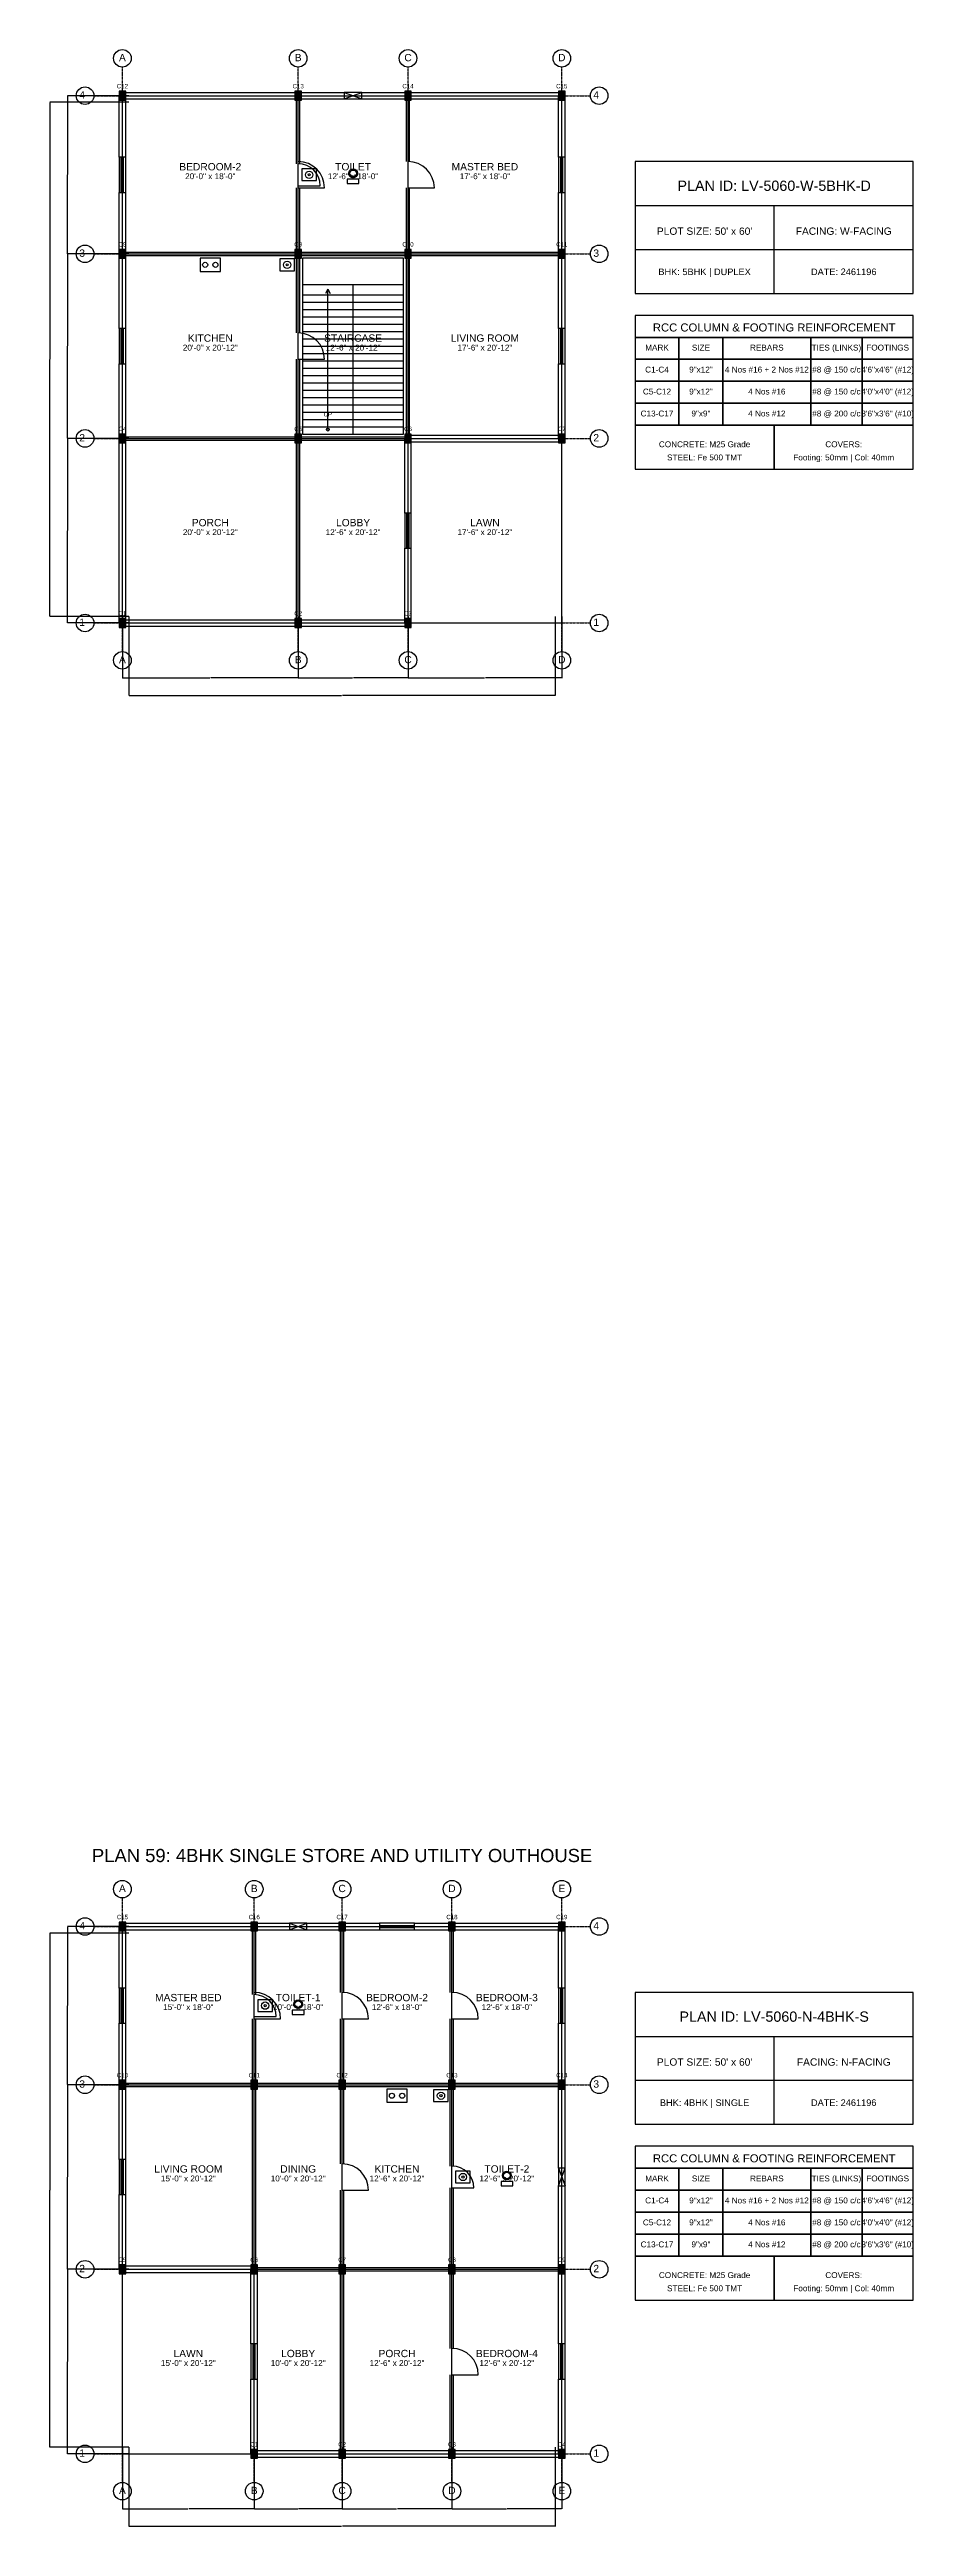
# Model space of a CAD drawing. Header units: inches. Extents: x -134 to 23580, y -99 to 23207.
# Drawn here: x 19900 to 21080, y 12401 to 15783 of the extents above; entities that cross this region are included whole.
import ezdxf
from ezdxf.enums import TextEntityAlignment as Align

# ---------------------------------------------------------------- set-up
doc = ezdxf.new("R2010")
doc.units = ezdxf.units.IN
doc.header["$MEASUREMENT"] = 0
doc.linetypes.add('CENTER', pattern=[2, 1.25, -0.25, 0.25, -0.25])
for name, color, linetype in [('A-COL-HATCH', 251, 'Continuous'), ('A-COLUMN', 1, 'Continuous'), ('A-DIM', 5, 'Continuous'), ('A-DOOR', 30, 'Continuous'), ('A-FIXTURE', 8, 'Continuous'), ('A-STAIR', 6, 'Continuous'), ('A-TEXT', 2, 'Continuous'), ('A-WALL-EXT', 7, 'Continuous'), ('A-WALL-INT', 9, 'Continuous'), ('A-WINDOW', 4, 'Continuous'), ('S-BEAM-FRAMING', 2, 'Continuous'), ('S-BUBBLE', 4, 'Continuous'), ('S-GRID-CENTER', 8, 'CENTER'), ('S-TABLE', 7, 'Continuous'), ('S-TEXT', 3, 'Continuous')]:
    doc.layers.add(name, color=color, linetype=linetype)
doc.styles.get("Standard").update_dxf_attribs({"font": 'arial.ttf'})
doc.dimstyles.get("Standard").update_dxf_attribs({"dimtxt": 0.18, "dimasz": 0.18, "dimexe": 0.18, "dimexo": 0.0625, "dimgap": 0.09, "dimtad": 0, "dimtih": 1, "dimtoh": 1, "dimdec": 4, "dimzin": 0, "dimdsep": 46, "dimtxsty": 'Standard', "dimcen": 0.09, "dimadec": 0, "dimazin": 0, "dimtfac": 1, "dimtdec": 4, "dimtofl": 0, "dimtmove": 0, "dimatfit": 3, "dimfxl": 1, "dimtolj": 1, "dimtzin": 0, "dimarcsym": 0})

# ---------------------------------------------------------------- blocks, each defined once
blk = doc.blocks.new('*D520')
at = {"layer": 'A-DIM', "color": 0, "lineweight": -2, "transparency": 16777216}
for p, q in [((20000, 12508.9), (20000, 12424.8)), ((20180, 12508.9), (20180, 12424.8)), ((20000.2, 12425), (20089.4, 12425)), ((20179.8, 12425), (20090.6, 12425))]:
    blk.add_line(p, q, dxfattribs=at)
at = {"layer": 'A-DIM', "color": 0, "transparency": 16777216}
for points in [[(20000.2, 12425), (20000.2, 12425), (20000, 12425)], [(20179.8, 12425), (20179.8, 12425), (20180, 12425)]]:
    blk.add_solid(points, dxfattribs=at)
at = {"layer": 'Defpoints', "color": 0, "transparency": 16777216}
for p in [(20000, 12509), (20180, 12509), (20180, 12425)]:
    blk.add_point(p, dxfattribs=at)
at = {"layer": 'A-DIM', "color": 0, "transparency": 16777216, "insert": (20090, 12425), "char_height": 0.18, "attachment_point": 5}
blk.add_mtext('\\A1;180.0000', dxfattribs=at)
blk = doc.blocks.new('*D521')
at = {"layer": 'A-DIM', "color": 0, "lineweight": -2, "transparency": 16777216}
for p, q in [((20180, 12508.9), (20180, 12424.8)), ((20300, 12508.9), (20300, 12424.8)), ((20180.2, 12425), (20239.4, 12425)), ((20299.8, 12425), (20240.6, 12425))]:
    blk.add_line(p, q, dxfattribs=at)
at = {"layer": 'A-DIM', "color": 0, "transparency": 16777216}
for points in [[(20180.2, 12425), (20180.2, 12425), (20180, 12425)], [(20299.8, 12425), (20299.8, 12425), (20300, 12425)]]:
    blk.add_solid(points, dxfattribs=at)
at = {"layer": 'Defpoints', "color": 0, "transparency": 16777216}
for p in [(20180, 12509), (20300, 12509), (20300, 12425)]:
    blk.add_point(p, dxfattribs=at)
at = {"layer": 'A-DIM', "color": 0, "transparency": 16777216, "insert": (20240, 12425), "char_height": 0.18, "attachment_point": 5}
blk.add_mtext('\\A1;120.0000', dxfattribs=at)
blk = doc.blocks.new('*D522')
at = {"layer": 'A-DIM', "color": 0, "lineweight": -2, "transparency": 16777216}
for p, q in [((20300, 12508.9), (20300, 12424.8)), ((20450, 12508.9), (20450, 12424.8)), ((20300.2, 12425), (20374.4, 12425)), ((20449.8, 12425), (20375.6, 12425))]:
    blk.add_line(p, q, dxfattribs=at)
at = {"layer": 'A-DIM', "color": 0, "transparency": 16777216}
for points in [[(20300.2, 12425), (20300.2, 12425), (20300, 12425)], [(20449.8, 12425), (20449.8, 12425), (20450, 12425)]]:
    blk.add_solid(points, dxfattribs=at)
at = {"layer": 'Defpoints', "color": 0, "transparency": 16777216}
for p in [(20300, 12509), (20450, 12509), (20450, 12425)]:
    blk.add_point(p, dxfattribs=at)
at = {"layer": 'A-DIM', "color": 0, "transparency": 16777216, "insert": (20375, 12425), "char_height": 0.18, "attachment_point": 5}
blk.add_mtext('\\A1;150.0000', dxfattribs=at)
blk = doc.blocks.new('*D523')
at = {"layer": 'A-DIM', "color": 0, "lineweight": -2, "transparency": 16777216}
for p, q in [((20450, 12508.9), (20450, 12424.8)), ((20600, 12508.9), (20600, 12424.8)), ((20450.2, 12425), (20524.4, 12425)), ((20599.8, 12425), (20525.6, 12425))]:
    blk.add_line(p, q, dxfattribs=at)
at = {"layer": 'A-DIM', "color": 0, "transparency": 16777216}
for points in [[(20450.2, 12425), (20450.2, 12425), (20450, 12425)], [(20599.8, 12425), (20599.8, 12425), (20600, 12425)]]:
    blk.add_solid(points, dxfattribs=at)
at = {"layer": 'Defpoints', "color": 0, "transparency": 16777216}
for p in [(20450, 12509), (20600, 12509), (20600, 12425)]:
    blk.add_point(p, dxfattribs=at)
at = {"layer": 'A-DIM', "color": 0, "transparency": 16777216, "insert": (20525, 12425), "char_height": 0.18, "attachment_point": 5}
blk.add_mtext('\\A1;150.0000', dxfattribs=at)
blk = doc.blocks.new('*D524')
at = {"layer": 'A-DIM', "color": 0, "lineweight": -2, "transparency": 16777216}
for p, q in [((20009, 12508.9), (20009, 12400.8)), ((20591, 12508.9), (20591, 12400.8)), ((20009.2, 12401), (20299.4, 12401)), ((20590.8, 12401), (20300.6, 12401))]:
    blk.add_line(p, q, dxfattribs=at)
at = {"layer": 'A-DIM', "color": 0, "transparency": 16777216}
for points in [[(20009.2, 12401), (20009.2, 12401), (20009, 12401)], [(20590.8, 12401), (20590.8, 12401), (20591, 12401)]]:
    blk.add_solid(points, dxfattribs=at)
at = {"layer": 'Defpoints', "color": 0, "transparency": 16777216}
for p in [(20009, 12509), (20591, 12509), (20591, 12401)]:
    blk.add_point(p, dxfattribs=at)
at = {"layer": 'A-DIM', "color": 0, "transparency": 16777216, "insert": (20300, 12401), "char_height": 0.18, "attachment_point": 5}
blk.add_mtext('\\A1;582.0000', dxfattribs=at)
blk = doc.blocks.new('*D525')
at = {"layer": 'A-DIM', "color": 0, "lineweight": -2, "transparency": 16777216}
for p, q in [((20008.9, 12752), (19924.8, 12752)), ((19925, 12751.8), (19925, 12626.2)), ((19925, 12500.2), (19925, 12625.8)), ((20008.9, 12500), (19924.8, 12500))]:
    blk.add_line(p, q, dxfattribs=at)
at = {"layer": 'A-DIM', "color": 0, "transparency": 16777216}
for points in [[(19925, 12751.8), (19925, 12751.8), (19925, 12752)], [(19925, 12500.2), (19925, 12500.2), (19925, 12500)]]:
    blk.add_solid(points, dxfattribs=at)
at = {"layer": 'Defpoints', "color": 0, "transparency": 16777216}
for p in [(19925, 12752), (20009, 12752), (20009, 12500)]:
    blk.add_point(p, dxfattribs=at)
at = {"layer": 'A-DIM', "color": 0, "transparency": 16777216, "insert": (19925, 12626), "char_height": 0.18, "attachment_point": 5}
blk.add_mtext('\\A1;252.0000', dxfattribs=at)
blk = doc.blocks.new('*D526')
at = {"layer": 'A-DIM', "color": 0, "lineweight": -2, "transparency": 16777216}
for p, q in [((20008.9, 13004), (19924.8, 13004)), ((19925, 13003.8), (19925, 12878.2)), ((19925, 12752.2), (19925, 12877.8)), ((20008.9, 12752), (19924.8, 12752))]:
    blk.add_line(p, q, dxfattribs=at)
at = {"layer": 'A-DIM', "color": 0, "transparency": 16777216}
for points in [[(19925, 13003.8), (19925, 13003.8), (19925, 13004)], [(19925, 12752.2), (19925, 12752.2), (19925, 12752)]]:
    blk.add_solid(points, dxfattribs=at)
at = {"layer": 'Defpoints', "color": 0, "transparency": 16777216}
for p in [(19925, 13004), (20009, 13004), (20009, 12752)]:
    blk.add_point(p, dxfattribs=at)
at = {"layer": 'A-DIM', "color": 0, "transparency": 16777216, "insert": (19925, 12878), "char_height": 0.18, "attachment_point": 5}
blk.add_mtext('\\A1;252.0000', dxfattribs=at)
blk = doc.blocks.new('*D527')
at = {"layer": 'A-DIM', "color": 0, "lineweight": -2, "transparency": 16777216}
for p, q in [((20008.9, 13220), (19924.8, 13220)), ((19925, 13219.8), (19925, 13112.2)), ((19925, 13004.2), (19925, 13111.8)), ((20008.9, 13004), (19924.8, 13004))]:
    blk.add_line(p, q, dxfattribs=at)
at = {"layer": 'A-DIM', "color": 0, "transparency": 16777216}
for points in [[(19925, 13219.8), (19925, 13219.8), (19925, 13220)], [(19925, 13004.2), (19925, 13004.2), (19925, 13004)]]:
    blk.add_solid(points, dxfattribs=at)
at = {"layer": 'Defpoints', "color": 0, "transparency": 16777216}
for p in [(19925, 13220), (20009, 13220), (20009, 13004)]:
    blk.add_point(p, dxfattribs=at)
at = {"layer": 'A-DIM', "color": 0, "transparency": 16777216, "insert": (19925, 13112), "char_height": 0.18, "attachment_point": 5}
blk.add_mtext('\\A1;216.0000', dxfattribs=at)
blk = doc.blocks.new('*D528')
at = {"layer": 'A-DIM', "color": 0, "lineweight": -2, "transparency": 16777216}
for p, q in [((20008.9, 13211), (19900.8, 13211)), ((19901, 13210.8), (19901, 12860.2)), ((19901, 12509.2), (19901, 12859.8)), ((20008.9, 12509), (19900.8, 12509))]:
    blk.add_line(p, q, dxfattribs=at)
at = {"layer": 'A-DIM', "color": 0, "transparency": 16777216}
for points in [[(19901, 13210.8), (19901, 13210.8), (19901, 13211)], [(19901, 12509.2), (19901, 12509.2), (19901, 12509)]]:
    blk.add_solid(points, dxfattribs=at)
at = {"layer": 'Defpoints', "color": 0, "transparency": 16777216}
for p in [(19901, 13211), (20009, 13211), (20009, 12509)]:
    blk.add_point(p, dxfattribs=at)
at = {"layer": 'A-DIM', "color": 0, "transparency": 16777216, "insert": (19901, 12860), "char_height": 0.18, "attachment_point": 5}
blk.add_mtext('\\A1;702.0000', dxfattribs=at)
blk = doc.blocks.new('*D603')
at = {"layer": 'A-DIM', "color": 0, "lineweight": -2, "transparency": 16777216}
for p, q in [((20000, 15008.9), (20000, 14924.8)), ((20240, 15008.9), (20240, 14924.8)), ((20000.2, 14925), (20119.4, 14925)), ((20239.8, 14925), (20120.6, 14925))]:
    blk.add_line(p, q, dxfattribs=at)
at = {"layer": 'A-DIM', "color": 0, "transparency": 16777216}
for points in [[(20000.2, 14925), (20000.2, 14925), (20000, 14925)], [(20239.8, 14925), (20239.8, 14925), (20240, 14925)]]:
    blk.add_solid(points, dxfattribs=at)
at = {"layer": 'Defpoints', "color": 0, "transparency": 16777216}
for p in [(20000, 15009), (20240, 15009), (20240, 14925)]:
    blk.add_point(p, dxfattribs=at)
at = {"layer": 'A-DIM', "color": 0, "transparency": 16777216, "insert": (20120, 14925), "char_height": 0.18, "attachment_point": 5}
blk.add_mtext('\\A1;240.0000', dxfattribs=at)
blk = doc.blocks.new('*D604')
at = {"layer": 'A-DIM', "color": 0, "lineweight": -2, "transparency": 16777216}
for p, q in [((20240, 15008.9), (20240, 14924.8)), ((20390, 15008.9), (20390, 14924.8)), ((20240.2, 14925), (20314.4, 14925)), ((20389.8, 14925), (20315.6, 14925))]:
    blk.add_line(p, q, dxfattribs=at)
at = {"layer": 'A-DIM', "color": 0, "transparency": 16777216}
for points in [[(20240.2, 14925), (20240.2, 14925), (20240, 14925)], [(20389.8, 14925), (20389.8, 14925), (20390, 14925)]]:
    blk.add_solid(points, dxfattribs=at)
at = {"layer": 'Defpoints', "color": 0, "transparency": 16777216}
for p in [(20240, 15009), (20390, 15009), (20390, 14925)]:
    blk.add_point(p, dxfattribs=at)
at = {"layer": 'A-DIM', "color": 0, "transparency": 16777216, "insert": (20315, 14925), "char_height": 0.18, "attachment_point": 5}
blk.add_mtext('\\A1;150.0000', dxfattribs=at)
blk = doc.blocks.new('*D605')
at = {"layer": 'A-DIM', "color": 0, "lineweight": -2, "transparency": 16777216}
for p, q in [((20390, 15008.9), (20390, 14924.8)), ((20600, 15008.9), (20600, 14924.8)), ((20390.2, 14925), (20494.4, 14925)), ((20599.8, 14925), (20495.6, 14925))]:
    blk.add_line(p, q, dxfattribs=at)
at = {"layer": 'A-DIM', "color": 0, "transparency": 16777216}
for points in [[(20390.2, 14925), (20390.2, 14925), (20390, 14925)], [(20599.8, 14925), (20599.8, 14925), (20600, 14925)]]:
    blk.add_solid(points, dxfattribs=at)
at = {"layer": 'Defpoints', "color": 0, "transparency": 16777216}
for p in [(20390, 15009), (20600, 15009), (20600, 14925)]:
    blk.add_point(p, dxfattribs=at)
at = {"layer": 'A-DIM', "color": 0, "transparency": 16777216, "insert": (20495, 14925), "char_height": 0.18, "attachment_point": 5}
blk.add_mtext('\\A1;210.0000', dxfattribs=at)
blk = doc.blocks.new('*D606')
at = {"layer": 'A-DIM', "color": 0, "lineweight": -2, "transparency": 16777216}
for p, q in [((20009, 15008.9), (20009, 14900.8)), ((20591, 15008.9), (20591, 14900.8)), ((20009.2, 14901), (20299.4, 14901)), ((20590.8, 14901), (20300.6, 14901))]:
    blk.add_line(p, q, dxfattribs=at)
at = {"layer": 'A-DIM', "color": 0, "transparency": 16777216}
for points in [[(20009.2, 14901), (20009.2, 14901), (20009, 14901)], [(20590.8, 14901), (20590.8, 14901), (20591, 14901)]]:
    blk.add_solid(points, dxfattribs=at)
at = {"layer": 'Defpoints', "color": 0, "transparency": 16777216}
for p in [(20009, 15009), (20591, 15009), (20591, 14901)]:
    blk.add_point(p, dxfattribs=at)
at = {"layer": 'A-DIM', "color": 0, "transparency": 16777216, "insert": (20300, 14901), "char_height": 0.18, "attachment_point": 5}
blk.add_mtext('\\A1;582.0000', dxfattribs=at)
blk = doc.blocks.new('*D607')
at = {"layer": 'A-DIM', "color": 0, "lineweight": -2, "transparency": 16777216}
for p, q in [((20008.9, 15252), (19924.8, 15252)), ((19925, 15251.8), (19925, 15126.2)), ((19925, 15000.2), (19925, 15125.8)), ((20008.9, 15000), (19924.8, 15000))]:
    blk.add_line(p, q, dxfattribs=at)
at = {"layer": 'A-DIM', "color": 0, "transparency": 16777216}
for points in [[(19925, 15251.8), (19925, 15251.8), (19925, 15252)], [(19925, 15000.2), (19925, 15000.2), (19925, 15000)]]:
    blk.add_solid(points, dxfattribs=at)
at = {"layer": 'Defpoints', "color": 0, "transparency": 16777216}
for p in [(19925, 15252), (20009, 15252), (20009, 15000)]:
    blk.add_point(p, dxfattribs=at)
at = {"layer": 'A-DIM', "color": 0, "transparency": 16777216, "insert": (19925, 15126), "char_height": 0.18, "attachment_point": 5}
blk.add_mtext('\\A1;252.0000', dxfattribs=at)
blk = doc.blocks.new('*D608')
at = {"layer": 'A-DIM', "color": 0, "lineweight": -2, "transparency": 16777216}
for p, q in [((20008.9, 15504), (19924.8, 15504)), ((19925, 15503.8), (19925, 15378.2)), ((19925, 15252.2), (19925, 15377.8)), ((20008.9, 15252), (19924.8, 15252))]:
    blk.add_line(p, q, dxfattribs=at)
at = {"layer": 'A-DIM', "color": 0, "transparency": 16777216}
for points in [[(19925, 15503.8), (19925, 15503.8), (19925, 15504)], [(19925, 15252.2), (19925, 15252.2), (19925, 15252)]]:
    blk.add_solid(points, dxfattribs=at)
at = {"layer": 'Defpoints', "color": 0, "transparency": 16777216}
for p in [(19925, 15504), (20009, 15504), (20009, 15252)]:
    blk.add_point(p, dxfattribs=at)
at = {"layer": 'A-DIM', "color": 0, "transparency": 16777216, "insert": (19925, 15378), "char_height": 0.18, "attachment_point": 5}
blk.add_mtext('\\A1;252.0000', dxfattribs=at)
blk = doc.blocks.new('*D609')
at = {"layer": 'A-DIM', "color": 0, "lineweight": -2, "transparency": 16777216}
for p, q in [((20008.9, 15720), (19924.8, 15720)), ((19925, 15719.8), (19925, 15612.2)), ((19925, 15504.2), (19925, 15611.8)), ((20008.9, 15504), (19924.8, 15504))]:
    blk.add_line(p, q, dxfattribs=at)
at = {"layer": 'A-DIM', "color": 0, "transparency": 16777216}
for points in [[(19925, 15719.8), (19925, 15719.8), (19925, 15720)], [(19925, 15504.2), (19925, 15504.2), (19925, 15504)]]:
    blk.add_solid(points, dxfattribs=at)
at = {"layer": 'Defpoints', "color": 0, "transparency": 16777216}
for p in [(19925, 15720), (20009, 15720), (20009, 15504)]:
    blk.add_point(p, dxfattribs=at)
at = {"layer": 'A-DIM', "color": 0, "transparency": 16777216, "insert": (19925, 15612), "char_height": 0.18, "attachment_point": 5}
blk.add_mtext('\\A1;216.0000', dxfattribs=at)
blk = doc.blocks.new('*D610')
at = {"layer": 'A-DIM', "color": 0, "lineweight": -2, "transparency": 16777216}
for p, q in [((20008.9, 15711), (19900.8, 15711)), ((19901, 15710.8), (19901, 15360.2)), ((19901, 15009.2), (19901, 15359.8)), ((20008.9, 15009), (19900.8, 15009))]:
    blk.add_line(p, q, dxfattribs=at)
at = {"layer": 'A-DIM', "color": 0, "transparency": 16777216}
for points in [[(19901, 15710.8), (19901, 15710.8), (19901, 15711)], [(19901, 15009.2), (19901, 15009.2), (19901, 15009)]]:
    blk.add_solid(points, dxfattribs=at)
at = {"layer": 'Defpoints', "color": 0, "transparency": 16777216}
for p in [(19901, 15711), (20009, 15711), (20009, 15009)]:
    blk.add_point(p, dxfattribs=at)
at = {"layer": 'A-DIM', "color": 0, "transparency": 16777216, "insert": (19901, 15360), "char_height": 0.18, "attachment_point": 5}
blk.add_mtext('\\A1;702.0000', dxfattribs=at)

msp = doc.modelspace()

# ---------------------------------------------------------------- linework, layer by layer
at = {"layer": 'A-COL-HATCH'}
for points in [[(19995.5, 15714), (20004.5, 15714), (19995.5, 15726), (20004.5, 15726)], [(20235.5, 15714), (20244.5, 15714), (20235.5, 15726), (20244.5, 15726)], [(20385.5, 15714), (20394.5, 15714), (20385.5, 15726), (20394.5, 15726)], [(20595.5, 15714), (20604.5, 15714), (20595.5, 15726), (20604.5, 15726)], [(19995.5, 15498), (20004.5, 15498), (19995.5, 15510), (20004.5, 15510)], [(20235.5, 15498), (20244.5, 15498), (20235.5, 15510), (20244.5, 15510)], [(20385.5, 15498), (20394.5, 15498), (20385.5, 15510), (20394.5, 15510)], [(20595.5, 15498), (20604.5, 15498), (20595.5, 15510), (20604.5, 15510)], [(19995.5, 15246), (20004.5, 15246), (19995.5, 15258), (20004.5, 15258)], [(20235.5, 15246), (20244.5, 15246), (20235.5, 15258), (20244.5, 15258)], [(20385.5, 15246), (20394.5, 15246), (20385.5, 15258), (20394.5, 15258)], [(20595.5, 15246), (20604.5, 15246), (20595.5, 15258), (20604.5, 15258)], [(19995.5, 14994), (20004.5, 14994), (19995.5, 15006), (20004.5, 15006)], [(20235.5, 14994), (20244.5, 14994), (20235.5, 15006), (20244.5, 15006)], [(20385.5, 14994), (20394.5, 14994), (20385.5, 15006), (20394.5, 15006)], [(19995.5, 13214), (20004.5, 13214), (19995.5, 13226), (20004.5, 13226)], [(20175.5, 13214), (20184.5, 13214), (20175.5, 13226), (20184.5, 13226)], [(20295.5, 13214), (20304.5, 13214), (20295.5, 13226), (20304.5, 13226)], [(20445.5, 13214), (20454.5, 13214), (20445.5, 13226), (20454.5, 13226)], [(20595.5, 13214), (20604.5, 13214), (20595.5, 13226), (20604.5, 13226)], [(19995.5, 12998), (20004.5, 12998), (19995.5, 13010), (20004.5, 13010)], [(20175.5, 12998), (20184.5, 12998), (20175.5, 13010), (20184.5, 13010)], [(20295.5, 12998), (20304.5, 12998), (20295.5, 13010), (20304.5, 13010)], [(20445.5, 12998), (20454.5, 12998), (20445.5, 13010), (20454.5, 13010)], [(20595.5, 12998), (20604.5, 12998), (20595.5, 13010), (20604.5, 13010)], [(19995.5, 12746), (20004.5, 12746), (19995.5, 12758), (20004.5, 12758)], [(20175.5, 12746), (20184.5, 12746), (20175.5, 12758), (20184.5, 12758)], [(20295.5, 12746), (20304.5, 12746), (20295.5, 12758), (20304.5, 12758)], [(20445.5, 12746), (20454.5, 12746), (20445.5, 12758), (20454.5, 12758)], [(20595.5, 12746), (20604.5, 12746), (20595.5, 12758), (20604.5, 12758)], [(20175.5, 12494), (20184.5, 12494), (20175.5, 12506), (20184.5, 12506)], [(20295.5, 12494), (20304.5, 12494), (20295.5, 12506), (20304.5, 12506)], [(20445.5, 12494), (20454.5, 12494), (20445.5, 12506), (20454.5, 12506)], [(20595.5, 12494), (20604.5, 12494), (20595.5, 12506), (20604.5, 12506)]]:
    msp.add_solid(points, dxfattribs=at)
at = {"layer": 'A-COLUMN'}
for points in [[(19995.5, 15714), (20004.5, 15714), (20004.5, 15726), (19995.5, 15726)], [(20235.5, 15714), (20244.5, 15714), (20244.5, 15726), (20235.5, 15726)], [(20385.5, 15714), (20394.5, 15714), (20394.5, 15726), (20385.5, 15726)], [(20595.5, 15714), (20604.5, 15714), (20604.5, 15726), (20595.5, 15726)], [(19995.5, 15498), (20004.5, 15498), (20004.5, 15510), (19995.5, 15510)], [(20235.5, 15498), (20244.5, 15498), (20244.5, 15510), (20235.5, 15510)], [(20385.5, 15498), (20394.5, 15498), (20394.5, 15510), (20385.5, 15510)], [(20595.5, 15498), (20604.5, 15498), (20604.5, 15510), (20595.5, 15510)], [(19995.5, 15246), (20004.5, 15246), (20004.5, 15258), (19995.5, 15258)], [(20235.5, 15246), (20244.5, 15246), (20244.5, 15258), (20235.5, 15258)], [(20385.5, 15246), (20394.5, 15246), (20394.5, 15258), (20385.5, 15258)], [(20595.5, 15246), (20604.5, 15246), (20604.5, 15258), (20595.5, 15258)], [(19995.5, 14994), (20004.5, 14994), (20004.5, 15006), (19995.5, 15006)], [(20235.5, 14994), (20244.5, 14994), (20244.5, 15006), (20235.5, 15006)], [(20385.5, 14994), (20394.5, 14994), (20394.5, 15006), (20385.5, 15006)], [(19995.5, 13214), (20004.5, 13214), (20004.5, 13226), (19995.5, 13226)], [(20175.5, 13214), (20184.5, 13214), (20184.5, 13226), (20175.5, 13226)], [(20295.5, 13214), (20304.5, 13214), (20304.5, 13226), (20295.5, 13226)], [(20445.5, 13214), (20454.5, 13214), (20454.5, 13226), (20445.5, 13226)], [(20595.5, 13214), (20604.5, 13214), (20604.5, 13226), (20595.5, 13226)], [(19995.5, 12998), (20004.5, 12998), (20004.5, 13010), (19995.5, 13010)], [(20175.5, 12998), (20184.5, 12998), (20184.5, 13010), (20175.5, 13010)], [(20295.5, 12998), (20304.5, 12998), (20304.5, 13010), (20295.5, 13010)], [(20445.5, 12998), (20454.5, 12998), (20454.5, 13010), (20445.5, 13010)], [(20595.5, 12998), (20604.5, 12998), (20604.5, 13010), (20595.5, 13010)], [(19995.5, 12746), (20004.5, 12746), (20004.5, 12758), (19995.5, 12758)], [(20175.5, 12746), (20184.5, 12746), (20184.5, 12758), (20175.5, 12758)], [(20295.5, 12746), (20304.5, 12746), (20304.5, 12758), (20295.5, 12758)], [(20445.5, 12746), (20454.5, 12746), (20454.5, 12758), (20445.5, 12758)], [(20595.5, 12746), (20604.5, 12746), (20604.5, 12758), (20595.5, 12758)], [(20175.5, 12494), (20184.5, 12494), (20184.5, 12506), (20175.5, 12506)], [(20295.5, 12494), (20304.5, 12494), (20304.5, 12506), (20295.5, 12506)], [(20445.5, 12494), (20454.5, 12494), (20454.5, 12506), (20445.5, 12506)], [(20595.5, 12494), (20604.5, 12494), (20604.5, 12506), (20595.5, 12506)]]:
    msp.add_lwpolyline(points, close=True, dxfattribs=at)
at = {"layer": 'A-DOOR'}
for p, q in [((20240, 15597), (20270, 15597)), ((20240, 15594), (20276, 15594)), ((20390, 15594), (20426, 15594)), ((20240, 15360), (20276, 15360)), ((20180, 13097), (20210, 13097)), ((20180, 13094), (20216, 13094)), ((20300, 13094), (20336, 13094)), ((20450, 13094), (20486, 13094)), ((20300, 12860), (20336, 12860)), ((20450, 12863), (20480, 12863)), ((20450, 12608), (20486, 12608))]:
    msp.add_line(p, q, dxfattribs=at)
for centre, radius in [((20240, 15594), 36), ((20240, 15597), 30), ((20390, 15594), 36), ((20240, 15360), 36), ((20180, 13094), 36), ((20180, 13097), 30), ((20300, 13094), 36), ((20450, 13094), 36), ((20300, 12860), 36), ((20450, 12863), 30), ((20450, 12608), 36)]:
    msp.add_arc(centre, radius, 0, 90, dxfattribs=at)
at = {"layer": 'A-FIXTURE'}
for points in [[(20245, 15604), (20265, 15604), (20265, 15620), (20245, 15620)], [(20307, 15600), (20323, 15600), (20323, 15606), (20307, 15606)], [(20106, 15480), (20134, 15480), (20134, 15498), (20106, 15498)], [(20215, 15481), (20235, 15481), (20235, 15497), (20215, 15497)], [(20185, 13104), (20205, 13104), (20205, 13120), (20185, 13120)], [(20232, 13100), (20248, 13100), (20248, 13106), (20232, 13106)], [(20361, 12980), (20389, 12980), (20389, 12998), (20361, 12998)], [(20425, 12981), (20445, 12981), (20445, 12997), (20425, 12997)], [(20455, 12870), (20475, 12870), (20475, 12886), (20455, 12886)], [(20517, 12866), (20533, 12866), (20533, 12872), (20517, 12872)]]:
    msp.add_lwpolyline(points, close=True, dxfattribs=at)
for centre, radius in [((20255, 15612), 5), ((20255, 15612), 1.5), ((20315, 15614), 6), ((20315, 15614), 4.5), ((20113, 15489), 3.5), ((20127, 15489), 3.5), ((20225, 15489), 5), ((20225, 15489), 1.5), ((20195, 13112), 5), ((20195, 13112), 1.5), ((20240, 13114), 6), ((20240, 13114), 4.5), ((20368, 12989), 3.5), ((20382, 12989), 3.5), ((20435, 12989), 5), ((20435, 12989), 1.5), ((20465, 12878), 5), ((20465, 12878), 1.5), ((20525, 12880), 6), ((20525, 12880), 4.5)]:
    msp.add_circle(centre, radius, dxfattribs=at)
at = {"layer": 'A-STAIR'}
for p, q in [((20246, 15462), (20384, 15462)), ((20315, 15258), (20315, 15462)), ((20246, 15448), (20315, 15448)), ((20246, 15438), (20315, 15438)), ((20246, 15428), (20315, 15428)), ((20280.5, 15456), (20277.5, 15450)), ((20280.5, 15264), (20280.5, 15456)), ((20280.5, 15456), (20283.5, 15450)), ((20315, 15448), (20384, 15448)), ((20315, 15438), (20384, 15438)), ((20315, 15428), (20384, 15428)), ((20246, 15418), (20315, 15418)), ((20246, 15408), (20315, 15408)), ((20246, 15398), (20315, 15398)), ((20315, 15418), (20384, 15418)), ((20315, 15408), (20384, 15408)), ((20315, 15398), (20384, 15398)), ((20246, 15388), (20315, 15388)), ((20246, 15378), (20315, 15378)), ((20246, 15368), (20315, 15368)), ((20246, 15358), (20315, 15358)), ((20315, 15388), (20384, 15388)), ((20315, 15378), (20384, 15378)), ((20315, 15368), (20384, 15368)), ((20315, 15358), (20384, 15358)), ((20246, 15348), (20315, 15348)), ((20246, 15338), (20315, 15338)), ((20246, 15328), (20315, 15328)), ((20315, 15348), (20384, 15348)), ((20315, 15338), (20384, 15338)), ((20315, 15328), (20384, 15328)), ((20246, 15318), (20315, 15318)), ((20246, 15308), (20315, 15308)), ((20246, 15298), (20315, 15298)), ((20246, 15288), (20315, 15288)), ((20315, 15318), (20384, 15318)), ((20315, 15308), (20384, 15308)), ((20315, 15298), (20384, 15298)), ((20315, 15288), (20384, 15288)), ((20246, 15278), (20315, 15278)), ((20246, 15268), (20315, 15268)), ((20315, 15278), (20384, 15278)), ((20315, 15268), (20384, 15268))]:
    msp.add_line(p, q, dxfattribs=at)
msp.add_lwpolyline([(20246, 15258), (20384, 15258), (20384, 15498), (20246, 15498)], close=True, dxfattribs=at)
msp.add_circle((20280.5, 15264), 2, dxfattribs=at)
at = {"layer": 'A-WALL-EXT'}
for p, q in [((19995.5, 15636), (19995.5, 15720)), ((20000, 15724.5), (20240, 15724.5)), ((20000, 15715.5), (20240, 15715.5)), ((20004.5, 15636), (20004.5, 15720)), ((20240, 15724.5), (20303, 15724.5)), ((20240, 15715.5), (20303, 15715.5)), ((20327, 15724.5), (20390, 15724.5)), ((20327, 15715.5), (20390, 15715.5)), ((20390, 15724.5), (20600, 15724.5)), ((20390, 15715.5), (20600, 15715.5)), ((20595.5, 15636), (20595.5, 15720)), ((20604.5, 15636), (20604.5, 15720)), ((19995.5, 15504), (19995.5, 15588)), ((20004.5, 15504), (20004.5, 15588)), ((20595.5, 15504), (20595.5, 15588)), ((20604.5, 15504), (20604.5, 15588)), ((20700, 15570), (21080, 15570)), ((20890, 15450), (20890, 15570)), ((19995.5, 15402), (19995.5, 15504)), ((20004.5, 15402), (20004.5, 15504)), ((20595.5, 15402), (20595.5, 15504)), ((20604.5, 15402), (20604.5, 15504)), ((20700, 15510), (21080, 15510)), ((19995.5, 15252), (19995.5, 15354)), ((20004.5, 15252), (20004.5, 15354)), ((20595.5, 15252), (20595.5, 15354)), ((20604.5, 15252), (20604.5, 15354)), ((20390, 15256.5), (20600, 15256.5)), ((19995.5, 15000), (19995.5, 15252)), ((20004.5, 15000), (20004.5, 15252)), ((20385.5, 15150), (20385.5, 15252)), ((20390, 15247.5), (20600, 15247.5)), ((20394.5, 15150), (20394.5, 15252)), ((20385.5, 15000), (20385.5, 15102)), ((20394.5, 15000), (20394.5, 15102)), ((20000, 15004.5), (20240, 15004.5)), ((20000, 14995.5), (20240, 14995.5)), ((20240, 15004.5), (20390, 15004.5)), ((20240, 14995.5), (20390, 14995.5)), ((20000, 13224.5), (20180, 13224.5)), ((20180, 13224.5), (20228, 13224.5)), ((20252, 13224.5), (20300, 13224.5)), ((20300, 13224.5), (20351, 13224.5)), ((20399, 13224.5), (20450, 13224.5)), ((20450, 13224.5), (20600, 13224.5)), ((19995.5, 13136), (19995.5, 13220)), ((20000, 13215.5), (20180, 13215.5)), ((20004.5, 13136), (20004.5, 13220)), ((20180, 13215.5), (20228, 13215.5)), ((20252, 13215.5), (20300, 13215.5)), ((20300, 13215.5), (20351, 13215.5)), ((20399, 13215.5), (20450, 13215.5)), ((20450, 13215.5), (20600, 13215.5)), ((20595.5, 13136), (20595.5, 13220)), ((20604.5, 13136), (20604.5, 13220)), ((19995.5, 13004), (19995.5, 13088)), ((20004.5, 13004), (20004.5, 13088)), ((20595.5, 13004), (20595.5, 13088)), ((20604.5, 13004), (20604.5, 13088)), ((20700, 13070), (21080, 13070)), ((20890, 12950), (20890, 13070)), ((19995.5, 12902), (19995.5, 13004)), ((20004.5, 12902), (20004.5, 13004)), ((20595.5, 12890), (20595.5, 13004)), ((20604.5, 12890), (20604.5, 13004)), ((20700, 13010), (21080, 13010)), ((19995.5, 12752), (19995.5, 12854)), ((20004.5, 12752), (20004.5, 12854)), ((20595.5, 12752), (20595.5, 12866)), ((20604.5, 12752), (20604.5, 12866)), ((20000, 12756.5), (20180, 12756.5)), ((20175.5, 12650), (20175.5, 12752)), ((20184.5, 12650), (20184.5, 12752)), ((20595.5, 12650), (20595.5, 12752)), ((20604.5, 12650), (20604.5, 12752)), ((20000, 12747.5), (20180, 12747.5)), ((20175.5, 12500), (20175.5, 12602)), ((20184.5, 12500), (20184.5, 12602)), ((20595.5, 12500), (20595.5, 12602)), ((20604.5, 12500), (20604.5, 12602)), ((20180, 12504.5), (20300, 12504.5)), ((20180, 12495.5), (20300, 12495.5)), ((20300, 12504.5), (20450, 12504.5)), ((20300, 12495.5), (20450, 12495.5)), ((20450, 12504.5), (20600, 12504.5)), ((20450, 12495.5), (20600, 12495.5))]:
    msp.add_line(p, q, dxfattribs=at)
for points in [[(20700, 15450), (21080, 15450), (21080, 15630), (20700, 15630)], [(20700, 12950), (21080, 12950), (21080, 13130), (20700, 13130)]]:
    msp.add_lwpolyline(points, close=True, dxfattribs=at)
at = {"layer": 'A-WALL-INT'}
for p, q in [((20237.75, 15627), (20237.75, 15720)), ((20242.25, 15627), (20242.25, 15720)), ((20387.75, 15630), (20387.75, 15720)), ((20392.25, 15630), (20392.25, 15720)), ((20237.75, 15504), (20237.75, 15594)), ((20242.25, 15504), (20242.25, 15594)), ((20387.75, 15504), (20387.75, 15594)), ((20392.25, 15504), (20392.25, 15594)), ((20000, 15506.25), (20240, 15506.25)), ((20000, 15501.75), (20240, 15501.75)), ((20237.75, 15396), (20237.75, 15504)), ((20240, 15506.25), (20390, 15506.25)), ((20240, 15501.75), (20390, 15501.75)), ((20242.25, 15396), (20242.25, 15504)), ((20387.75, 15252), (20387.75, 15504)), ((20390, 15506.25), (20600, 15506.25)), ((20390, 15501.75), (20600, 15501.75)), ((20392.25, 15252), (20392.25, 15504)), ((20237.75, 15252), (20237.75, 15360)), ((20242.25, 15252), (20242.25, 15360)), ((20000, 15254.25), (20240, 15254.25)), ((20240, 15254.25), (20390, 15254.25)), ((20000, 15249.75), (20240, 15249.75)), ((20237.75, 15000), (20237.75, 15252)), ((20240, 15249.75), (20390, 15249.75)), ((20242.25, 15000), (20242.25, 15252)), ((20177.75, 13127), (20177.75, 13220)), ((20182.25, 13127), (20182.25, 13220)), ((20297.75, 13130), (20297.75, 13220)), ((20302.25, 13130), (20302.25, 13220)), ((20447.75, 13130), (20447.75, 13220)), ((20452.25, 13130), (20452.25, 13220)), ((20177.75, 13004), (20177.75, 13094)), ((20182.25, 13004), (20182.25, 13094)), ((20297.75, 13004), (20297.75, 13094)), ((20302.25, 13004), (20302.25, 13094)), ((20447.75, 13004), (20447.75, 13094)), ((20452.25, 13004), (20452.25, 13094)), ((20000, 13006.25), (20180, 13006.25)), ((20000, 13001.75), (20180, 13001.75)), ((20177.75, 12752), (20177.75, 13004)), ((20180, 13006.25), (20300, 13006.25)), ((20180, 13001.75), (20300, 13001.75)), ((20182.25, 12752), (20182.25, 13004)), ((20297.75, 12896), (20297.75, 13004)), ((20300, 13006.25), (20450, 13006.25)), ((20300, 13001.75), (20450, 13001.75)), ((20302.25, 12896), (20302.25, 13004)), ((20447.75, 12893), (20447.75, 13004)), ((20450, 13006.25), (20600, 13006.25)), ((20450, 13001.75), (20600, 13001.75)), ((20452.25, 12893), (20452.25, 13004)), ((20297.75, 12752), (20297.75, 12860)), ((20302.25, 12752), (20302.25, 12860)), ((20447.75, 12752), (20447.75, 12863)), ((20452.25, 12752), (20452.25, 12863)), ((20180, 12754.25), (20300, 12754.25)), ((20297.75, 12500), (20297.75, 12752)), ((20300, 12754.25), (20450, 12754.25)), ((20302.25, 12500), (20302.25, 12752)), ((20447.75, 12644), (20447.75, 12752)), ((20450, 12754.25), (20600, 12754.25)), ((20452.25, 12644), (20452.25, 12752)), ((20180, 12749.75), (20300, 12749.75)), ((20300, 12749.75), (20450, 12749.75)), ((20450, 12749.75), (20600, 12749.75)), ((20447.75, 12500), (20447.75, 12608)), ((20452.25, 12500), (20452.25, 12608))]:
    msp.add_line(p, q, dxfattribs=at)
at = {"layer": 'A-WINDOW'}
for p, q in [((20303, 15715.5), (20327, 15724.5)), ((20303, 15724.5), (20327, 15715.5)), ((19998.5, 15588), (19998.5, 15636)), ((20001.5, 15588), (20001.5, 15636)), ((20598.5, 15588), (20598.5, 15636)), ((20601.5, 15588), (20601.5, 15636)), ((19998.5, 15354), (19998.5, 15402)), ((20001.5, 15354), (20001.5, 15402)), ((20598.5, 15354), (20598.5, 15402)), ((20601.5, 15354), (20601.5, 15402)), ((20388.5, 15102), (20388.5, 15150)), ((20391.5, 15102), (20391.5, 15150)), ((20228, 13215.5), (20252, 13224.5)), ((20228, 13224.5), (20252, 13215.5)), ((20351, 13221.5), (20399, 13221.5)), ((20351, 13218.5), (20399, 13218.5)), ((19998.5, 13088), (19998.5, 13136)), ((20001.5, 13088), (20001.5, 13136)), ((20598.5, 13088), (20598.5, 13136)), ((20601.5, 13088), (20601.5, 13136)), ((19998.5, 12854), (19998.5, 12902)), ((20001.5, 12854), (20001.5, 12902)), ((20595.5, 12866), (20604.5, 12890)), ((20595.5, 12890), (20604.5, 12866)), ((20178.5, 12602), (20178.5, 12650)), ((20181.5, 12602), (20181.5, 12650)), ((20598.5, 12602), (20598.5, 12650)), ((20601.5, 12602), (20601.5, 12650))]:
    msp.add_line(p, q, dxfattribs=at)
for points in [[(20303, 15715.5), (20327, 15715.5), (20327, 15724.5), (20303, 15724.5)], [(19995.5, 15588), (20004.5, 15588), (20004.5, 15636), (19995.5, 15636)], [(20595.5, 15588), (20604.5, 15588), (20604.5, 15636), (20595.5, 15636)], [(19995.5, 15354), (20004.5, 15354), (20004.5, 15402), (19995.5, 15402)], [(20595.5, 15354), (20604.5, 15354), (20604.5, 15402), (20595.5, 15402)], [(20385.5, 15102), (20394.5, 15102), (20394.5, 15150), (20385.5, 15150)], [(20228, 13215.5), (20252, 13215.5), (20252, 13224.5), (20228, 13224.5)], [(20351, 13215.5), (20399, 13215.5), (20399, 13224.5), (20351, 13224.5)], [(19995.5, 13088), (20004.5, 13088), (20004.5, 13136), (19995.5, 13136)], [(20595.5, 13088), (20604.5, 13088), (20604.5, 13136), (20595.5, 13136)], [(19995.5, 12854), (20004.5, 12854), (20004.5, 12902), (19995.5, 12902)], [(20595.5, 12866), (20604.5, 12866), (20604.5, 12890), (20595.5, 12890)], [(20175.5, 12602), (20184.5, 12602), (20184.5, 12650), (20175.5, 12650)], [(20595.5, 12602), (20604.5, 12602), (20604.5, 12650), (20595.5, 12650)]]:
    msp.add_lwpolyline(points, close=True, dxfattribs=at)
at = {"layer": 'S-BEAM-FRAMING'}
for p, q in [((20000, 15000), (20000, 15720)), ((20000, 15720), (20600, 15720)), ((20240, 15000), (20240, 15720)), ((20390, 15000), (20390, 15720)), ((20600, 15000), (20600, 15720)), ((20000, 15504), (20600, 15504)), ((20000, 15252), (20600, 15252)), ((20000, 15000), (20600, 15000)), ((20000, 12500), (20000, 13220)), ((20000, 13220), (20600, 13220)), ((20180, 12500), (20180, 13220)), ((20300, 12500), (20300, 13220)), ((20450, 12500), (20450, 13220)), ((20600, 12500), (20600, 13220)), ((20000, 13004), (20600, 13004)), ((20000, 12752), (20600, 12752)), ((20000, 12500), (20600, 12500))]:
    msp.add_line(p, q, dxfattribs=at)
at = {"layer": 'S-BUBBLE'}
for centre in [(20000, 15771), (20240, 15771), (20390, 15771), (20600, 15771), (19949, 15720), (20651, 15720), (19949, 15504), (20651, 15504), (19949, 15252), (20651, 15252), (19949, 15000), (20651, 15000), (20000, 14949), (20240, 14949), (20390, 14949), (20600, 14949), (20000, 13271), (20180, 13271), (20300, 13271), (20450, 13271), (20600, 13271), (19949, 13220), (20651, 13220), (19949, 13004), (20651, 13004), (19949, 12752), (20651, 12752), (19949, 12500), (20651, 12500), (20000, 12449), (20180, 12449), (20300, 12449), (20450, 12449), (20600, 12449)]:
    msp.add_circle(centre, 12, dxfattribs=at)
at = {"layer": 'S-GRID-CENTER'}
for p, q in [((20000, 14961), (20000, 15759)), ((20240, 14961), (20240, 15759)), ((20390, 14961), (20390, 15759)), ((20600, 14961), (20600, 15759)), ((19961, 15720), (20639, 15720)), ((19961, 15504), (20639, 15504)), ((19961, 15252), (20639, 15252)), ((19961, 15000), (20639, 15000)), ((20000, 12461), (20000, 13259)), ((20180, 12461), (20180, 13259)), ((20300, 12461), (20300, 13259)), ((20450, 12461), (20450, 13259)), ((20600, 12461), (20600, 13259)), ((19961, 13220), (20639, 13220)), ((19961, 13004), (20639, 13004)), ((19961, 12752), (20639, 12752)), ((19961, 12500), (20639, 12500))]:
    msp.add_line(p, q, dxfattribs=at)
at = {"layer": 'S-TABLE'}
for points in [[(20700, 15390), (21080, 15390), (21080, 15420), (20700, 15420)], [(20700, 15360), (20760, 15360), (20760, 15390), (20700, 15390)], [(20760, 15360), (20820, 15360), (20820, 15390), (20760, 15390)], [(20820, 15360), (20940, 15360), (20940, 15390), (20820, 15390)], [(20940, 15360), (21010, 15360), (21010, 15390), (20940, 15390)], [(21010, 15360), (21080, 15360), (21080, 15390), (21010, 15390)], [(20700, 15330), (20760, 15330), (20760, 15360), (20700, 15360)], [(20760, 15330), (20820, 15330), (20820, 15360), (20760, 15360)], [(20820, 15330), (20940, 15330), (20940, 15360), (20820, 15360)], [(20940, 15330), (21010, 15330), (21010, 15360), (20940, 15360)], [(21010, 15330), (21080, 15330), (21080, 15360), (21010, 15360)], [(20700, 15300), (20760, 15300), (20760, 15330), (20700, 15330)], [(20760, 15300), (20820, 15300), (20820, 15330), (20760, 15330)], [(20820, 15300), (20940, 15300), (20940, 15330), (20820, 15330)], [(20940, 15300), (21010, 15300), (21010, 15330), (20940, 15330)], [(21010, 15300), (21080, 15300), (21080, 15330), (21010, 15330)], [(20700, 15270), (20760, 15270), (20760, 15300), (20700, 15300)], [(20760, 15270), (20820, 15270), (20820, 15300), (20760, 15300)], [(20820, 15270), (20940, 15270), (20940, 15300), (20820, 15300)], [(20940, 15270), (21010, 15270), (21010, 15300), (20940, 15300)], [(21010, 15270), (21080, 15270), (21080, 15300), (21010, 15300)], [(20700, 15210), (20890, 15210), (20890, 15270), (20700, 15270)], [(20890, 15210), (21080, 15210), (21080, 15270), (20890, 15270)], [(20700, 12890), (21080, 12890), (21080, 12920), (20700, 12920)], [(20700, 12860), (20760, 12860), (20760, 12890), (20700, 12890)], [(20760, 12860), (20820, 12860), (20820, 12890), (20760, 12890)], [(20820, 12860), (20940, 12860), (20940, 12890), (20820, 12890)], [(20940, 12860), (21010, 12860), (21010, 12890), (20940, 12890)], [(21010, 12860), (21080, 12860), (21080, 12890), (21010, 12890)], [(20700, 12830), (20760, 12830), (20760, 12860), (20700, 12860)], [(20760, 12830), (20820, 12830), (20820, 12860), (20760, 12860)], [(20820, 12830), (20940, 12830), (20940, 12860), (20820, 12860)], [(20940, 12830), (21010, 12830), (21010, 12860), (20940, 12860)], [(21010, 12830), (21080, 12830), (21080, 12860), (21010, 12860)], [(20700, 12800), (20760, 12800), (20760, 12830), (20700, 12830)], [(20760, 12800), (20820, 12800), (20820, 12830), (20760, 12830)], [(20820, 12800), (20940, 12800), (20940, 12830), (20820, 12830)], [(20940, 12800), (21010, 12800), (21010, 12830), (20940, 12830)], [(21010, 12800), (21080, 12800), (21080, 12830), (21010, 12830)], [(20700, 12770), (20760, 12770), (20760, 12800), (20700, 12800)], [(20760, 12770), (20820, 12770), (20820, 12800), (20760, 12800)], [(20820, 12770), (20940, 12770), (20940, 12800), (20820, 12800)], [(20940, 12770), (21010, 12770), (21010, 12800), (20940, 12800)], [(21010, 12770), (21080, 12770), (21080, 12800), (21010, 12800)], [(20700, 12710), (20890, 12710), (20890, 12770), (20700, 12770)], [(20890, 12710), (21080, 12710), (21080, 12770), (20890, 12770)]]:
    msp.add_lwpolyline(points, close=True, dxfattribs=at)

# ---------------------------------------------------------------- texts
at = {"layer": 'A-TEXT'}
for s, height, p in [('C12', 6, (20000, 15730)), ('C13', 6, (20240, 15730)), ('C14', 6, (20390, 15730)), ('C15', 6, (20600, 15730)), ('BEDROOM-2', 10, (20120, 15618)), ('TOILET', 10, (20315, 15618)), ('MASTER BED', 10, (20495, 15618)), ('20\'-0" x 18\'-0"', 8, (20120, 15606)), ('12\'-6" x 18\'-0"', 8, (20315, 15606)), ('17\'-6" x 18\'-0"', 8, (20495, 15606)), ('PLAN ID: LV-5060-W-5BHK-D', 14, (20890, 15590)), ("PLOT SIZE: 50' x 60'", 10, (20795, 15530)), ('FACING: W-FACING', 10, (20985, 15530)), ('C8', 6, (20000, 15514)), ('C9', 6, (20240, 15514)), ('C10', 6, (20390, 15514)), ('C11', 6, (20600, 15514)), ('BHK: 5BHK | DUPLEX', 9, (20795, 15475)), ('DATE: 2461196', 9, (20985, 15475)), ('KITCHEN', 10, (20120, 15384)), ('STAIRCASE', 10, (20315, 15384)), ('LIVING ROOM', 10, (20495, 15384)), ('20\'-0" x 20\'-12"', 8, (20120, 15372)), ('12\'-6" x 20\'-12"', 8, (20315, 15372)), ('17\'-6" x 20\'-12"', 8, (20495, 15372)), ('UP', 6, (20280.5, 15282)), ('C4', 6, (20000, 15262)), ('C5', 6, (20240, 15262)), ('C6', 6, (20390, 15262)), ('C7', 6, (20600, 15262)), ('20\'-0" x 20\'-12"', 8, (20120, 15120)), ('PORCH', 10, (20120, 15132)), ('12\'-6" x 20\'-12"', 8, (20315, 15120)), ('LOBBY', 10, (20315, 15132)), ('17\'-6" x 20\'-12"', 8, (20495, 15120)), ('LAWN', 10, (20495, 15132)), ('C1', 6, (20000, 15010)), ('C2', 6, (20240, 15010)), ('C3', 6, (20390, 15010)), ('PLAN 59: 4BHK SINGLE STORE AND UTILITY OUTHOUSE', 18, (20300, 13308)), ('C15', 6, (20000, 13230)), ('C16', 6, (20180, 13230)), ('C17', 6, (20300, 13230)), ('C18', 6, (20450, 13230)), ('C19', 6, (20600, 13230)), ('MASTER BED', 10, (20090, 13118)), ('TOILET-1', 10, (20240, 13118)), ('BEDROOM-2', 10, (20375, 13118)), ('BEDROOM-3', 10, (20525, 13118)), ('15\'-0" x 18\'-0"', 8, (20090, 13106)), ('10\'-0" x 18\'-0"', 8, (20240, 13106)), ('12\'-6" x 18\'-0"', 8, (20375, 13106)), ('12\'-6" x 18\'-0"', 8, (20525, 13106)), ('PLAN ID: LV-5060-N-4BHK-S', 14, (20890, 13090)), ("PLOT SIZE: 50' x 60'", 10, (20795, 13030)), ('FACING: N-FACING', 10, (20985, 13030)), ('C10', 6, (20000, 13014)), ('C11', 6, (20180, 13014)), ('C12', 6, (20300, 13014)), ('C13', 6, (20450, 13014)), ('C14', 6, (20600, 13014)), ('BHK: 4BHK | SINGLE', 9, (20795, 12975)), ('DATE: 2461196', 9, (20985, 12975)), ('LIVING ROOM', 10, (20090, 12884)), ('DINING', 10, (20240, 12884)), ('KITCHEN', 10, (20375, 12884)), ('TOILET-2', 10, (20525, 12884)), ('15\'-0" x 20\'-12"', 8, (20090, 12872)), ('10\'-0" x 20\'-12"', 8, (20240, 12872)), ('12\'-6" x 20\'-12"', 8, (20375, 12872)), ('12\'-6" x 20\'-12"', 8, (20525, 12872)), ('C5', 6, (20000, 12762)), ('C6', 6, (20180, 12762)), ('C7', 6, (20300, 12762)), ('C8', 6, (20450, 12762)), ('C9', 6, (20600, 12762)), ('15\'-0" x 20\'-12"', 8, (20090, 12620)), ('LAWN', 10, (20090, 12632)), ('10\'-0" x 20\'-12"', 8, (20240, 12620)), ('LOBBY', 10, (20240, 12632)), ('12\'-6" x 20\'-12"', 8, (20375, 12620)), ('PORCH', 10, (20375, 12632)), ('BEDROOM-4', 10, (20525, 12632)), ('12\'-6" x 20\'-12"', 8, (20525, 12620)), ('C1', 6, (20180, 12510)), ('C2', 6, (20300, 12510)), ('C3', 6, (20450, 12510)), ('C4', 6, (20600, 12510))]:
    msp.add_text(s, height=height, dxfattribs=at).set_placement(p, align=Align.CENTER)
at = {"layer": 'S-TEXT'}
for s, height, p in [('A', 10, (20000, 15767)), ('B', 10, (20240, 15767)), ('C', 10, (20390, 15767)), ('D', 10, (20600, 15767)), ('4', 10, (19945, 15716)), ('4', 10, (20647, 15716)), ('3', 10, (19945, 15500)), ('3', 10, (20647, 15500)), ('RCC COLUMN & FOOTING REINFORCEMENT', 11, (20890, 15398)), ('MARK', 8, (20730, 15372)), ('SIZE', 8, (20790, 15372)), ('REBARS', 8, (20880, 15372)), ('TIES (LINKS)', 8, (20975, 15372)), ('FOOTINGS', 8, (21045, 15372)), ('C1-C4', 8, (20730, 15342)), ('9"x12"', 8, (20790, 15342)), ('4 Nos #16 + 2 Nos #12', 8, (20880, 15342)), ('#8 @ 150 c/c', 8, (20975, 15342)), ('4\'6"x4\'6" (#12)', 8, (21045, 15342)), ('C13-C17', 8, (20730, 15282)), ('C5-C12', 8, (20730, 15312)), ('9"x12"', 8, (20790, 15312)), ('9"x9"', 8, (20790, 15282)), ('4 Nos #16', 8, (20880, 15312)), ('4 Nos #12', 8, (20880, 15282)), ('#8 @ 150 c/c', 8, (20975, 15312)), ('#8 @ 200 c/c', 8, (20975, 15282)), ('4\'0"x4\'0" (#12)', 8, (21045, 15312)), ('3\'6"x3\'6" (#10)', 8, (21045, 15282)), ('2', 10, (19945, 15248)), ('2', 10, (20647, 15248)), ('CONCRETE: M25 Grade', 8, (20795, 15240)), ('STEEL: Fe 500 TMT', 8, (20795, 15222)), ('Footing: 50mm | Col: 40mm', 8, (20985, 15222)), ('COVERS:', 8, (20985, 15240)), ('1', 10, (19945, 14996)), ('1', 10, (20647, 14996)), ('A', 10, (20000, 14945)), ('B', 10, (20240, 14945)), ('C', 10, (20390, 14945)), ('D', 10, (20600, 14945)), ('A', 10, (20000, 13267)), ('B', 10, (20180, 13267)), ('C', 10, (20300, 13267)), ('D', 10, (20450, 13267)), ('E', 10, (20600, 13267)), ('4', 10, (19945, 13216)), ('4', 10, (20647, 13216)), ('3', 10, (19945, 13000)), ('3', 10, (20647, 13000)), ('RCC COLUMN & FOOTING REINFORCEMENT', 11, (20890, 12898)), ('MARK', 8, (20730, 12872)), ('SIZE', 8, (20790, 12872)), ('REBARS', 8, (20880, 12872)), ('TIES (LINKS)', 8, (20975, 12872)), ('FOOTINGS', 8, (21045, 12872)), ('C5-C12', 8, (20730, 12812)), ('C1-C4', 8, (20730, 12842)), ('9"x12"', 8, (20790, 12842)), ('9"x12"', 8, (20790, 12812)), ('4 Nos #16 + 2 Nos #12', 8, (20880, 12842)), ('4 Nos #16', 8, (20880, 12812)), ('#8 @ 150 c/c', 8, (20975, 12842)), ('#8 @ 150 c/c', 8, (20975, 12812)), ('4\'6"x4\'6" (#12)', 8, (21045, 12842)), ('4\'0"x4\'0" (#12)', 8, (21045, 12812)), ('C13-C17', 8, (20730, 12782)), ('9"x9"', 8, (20790, 12782)), ('4 Nos #12', 8, (20880, 12782)), ('#8 @ 200 c/c', 8, (20975, 12782)), ('3\'6"x3\'6" (#10)', 8, (21045, 12782)), ('2', 10, (19945, 12748)), ('2', 10, (20647, 12748)), ('CONCRETE: M25 Grade', 8, (20795, 12740)), ('STEEL: Fe 500 TMT', 8, (20795, 12722)), ('Footing: 50mm | Col: 40mm', 8, (20985, 12722)), ('COVERS:', 8, (20985, 12740)), ('1', 10, (19945, 12496)), ('1', 10, (20647, 12496)), ('A', 10, (20000, 12445)), ('B', 10, (20180, 12445)), ('C', 10, (20300, 12445)), ('D', 10, (20450, 12445)), ('E', 10, (20600, 12445))]:
    msp.add_text(s, height=height, dxfattribs=at).set_placement(p, align=Align.CENTER)

# ---------------------------------------------------------------- dimensions: what is measured, and where the dimension line sits
at = {"layer": 'A-DIM'}
for base, p1, p2, picture, middle in [((19901, 15711), (20009, 15009), (20009, 15711), '*D610', (19901, 15360)), ((19925, 15720), (20009, 15504), (20009, 15720), '*D609', (19925, 15612)), ((19925, 15504), (20009, 15252), (20009, 15504), '*D608', (19925, 15378)), ((19925, 15252), (20009, 15000), (20009, 15252), '*D607', (19925, 15126)), ((19901, 13211), (20009, 12509), (20009, 13211), '*D528', (19901, 12860)), ((19925, 13220), (20009, 13004), (20009, 13220), '*D527', (19925, 13112)), ((19925, 13004), (20009, 12752), (20009, 13004), '*D526', (19925, 12878)), ((19925, 12752), (20009, 12500), (20009, 12752), '*D525', (19925, 12626))]:
    dim = msp.add_linear_dim(base=base, p1=p1, p2=p2, angle=90, dimstyle='Standard', dxfattribs=at)
    dim.commit()
    dim.dimension.update_dxf_attribs({"geometry": picture, "text_midpoint": middle})
for base, p1, p2, picture, middle in [((20240, 14925), (20000, 15009), (20240, 15009), '*D603', (20120, 14925)), ((20591, 14901), (20009, 15009), (20591, 15009), '*D606', (20300, 14901)), ((20390, 14925), (20240, 15009), (20390, 15009), '*D604', (20315, 14925)), ((20600, 14925), (20390, 15009), (20600, 15009), '*D605', (20495, 14925)), ((20180, 12425), (20000, 12509), (20180, 12509), '*D520', (20090, 12425)), ((20591, 12401), (20009, 12509), (20591, 12509), '*D524', (20300, 12401)), ((20300, 12425), (20180, 12509), (20300, 12509), '*D521', (20240, 12425)), ((20450, 12425), (20300, 12509), (20450, 12509), '*D522', (20375, 12425)), ((20600, 12425), (20450, 12509), (20600, 12509), '*D523', (20525, 12425))]:
    dim = msp.add_linear_dim(base=base, p1=p1, p2=p2, dimstyle='Standard', dxfattribs=at)
    dim.commit()
    dim.dimension.update_dxf_attribs({"geometry": picture, "text_midpoint": middle})

doc.saveas('drawing.dxf')
